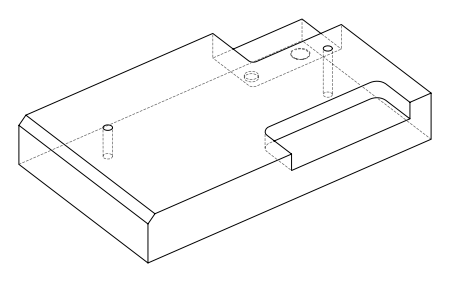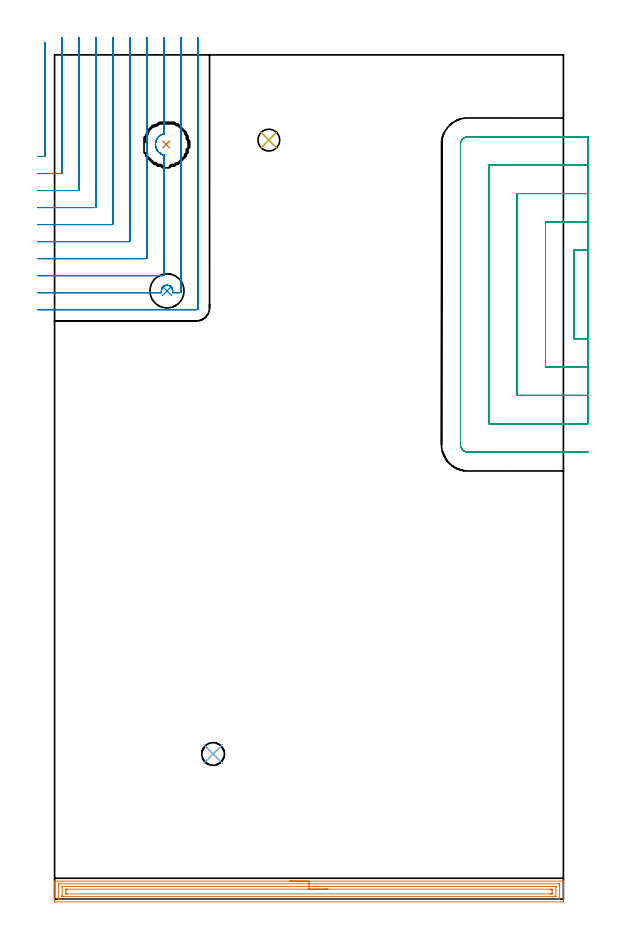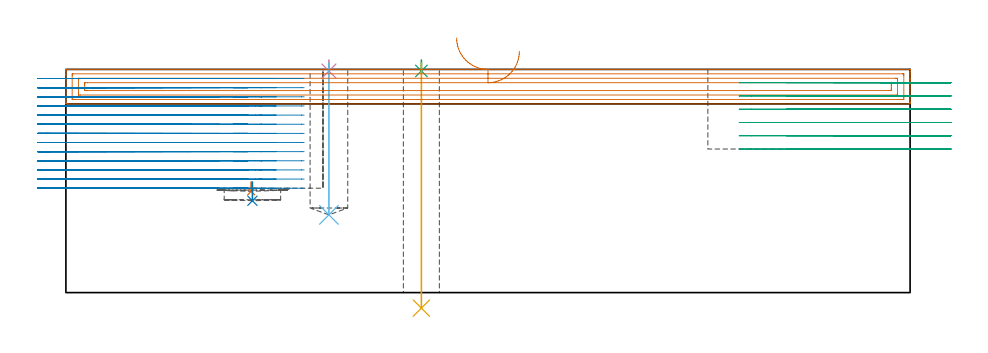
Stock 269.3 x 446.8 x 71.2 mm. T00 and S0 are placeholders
(PLAN: 9 operations, 7 tool changes, 73.4 min)
(1 INDEXABLE_INSERT_DRILL_BLIND_HOLE_FROM_SOLID | STEP1POCKET | NXT0302_018 | 0.02 min | 16732 mm3)
(2 INDEXABLE_INSERT_DRILL_BLIND_HOLE_FROM_SOLID_1 | STEP1POCKET_1 | NXT0302_007 | 0.03 min | 10589 mm3)
(3 SPOT_DRILL | STEP1HOLE | NXT0321_9005460120000 | 0.03 min | 0 mm3)
(4 SPOT_DRILL_1 | STEP1POCKET_2 | NXT0321_9005460120000 | 0.03 min | 1 mm3)
(5 DRILL_THROUGH_HOLE_INTO_CENTER | STEP1HOLE | UGT0301_510 | 0.31 min | 7361 mm3)
(6 DRILL_BLIND_HOLE_INTO_CENTER | STEP1POCKET_2 | NXT0301_091 | 0.2 min | 5061 mm3)
(7 AREA_MILL | FG_CHAMFER_SURFACE | UGT0205_001 | 8.88 min | 16286 mm3)
(8 MILL_CORNER_NOTCH_RECTANGULAR | CORNER_NOTCH_RECTANGULAR | NXT0201_011 | Follow Part, ap 3, ae 75% | 42.38 min | 411166 mm3)
(9 MILL_SLOT | SLOT_PARTIAL_RECTANGULAR | UGT0201_136 | Follow Part, ap 5, ae 75% | 21.54 min | 303988 mm3)
(TOOL NXT0302_018 | Index. Insert Drill 23.5mm [880-D2350L25-03] | D23.5 PA176 FL71 Z2)
(TOOL NXT0302_007 | Index. Insert Drill 18mm [880-D1800L25-05] | D18 PA176 FL90 Z2)
(TOOL NXT0321_9005460120000 | NC Spot Drill, 142deg, 12mm, Carbide, Uncoated | D12 PA142 FL30 Z2)
(TOOL UGT0301_510 | Carbide Drill 11.5 mm | D11.5 PA118 FL94 Z2)
(TOOL NXT0301_091 | Carbide Drill 12mm [860.1-1200-036A1-MM 2214] | D12 PA140 FL55 Z2)
(TOOL UGT0205_001 | Chamfer Mill 20 x 3 x 45 deg. | D20 FL50 Z2)
(TOOL NXT0201_011 | ENDMILL 12mm [2P460-1200-NA 1630] | D12 FL38 Z6)
(TOOL UGT0201_136 | Carbide End Mill 20.0 | D20 FL30 Z4)
(OP 1 INDEXABLE_INSERT_DRILL_BLIND_HOLE_FROM_SOLID)
G17 G21 G94 G90
T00 M6
G54
G17 G0 G90 X59.1 Y399.4 S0 M3
G43 Z81.2 H1
G94 G81 G98 Z32.3 F250. R35.3
G80
M5
M2
(OP 2 INDEXABLE_INSERT_DRILL_BLIND_HOLE_FROM_SOLID_1)
G17 G21 G94 G90
T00 M6
G54
G17 G0 G90 X59.5 Y321.9 S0 M3
G43 Z81.2 H1
G94 G81 G98 Z29.3 F250. R35.3
G80
M5
M2
(OP 3 SPOT_DRILL)
G17 G21 G94 G90
T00 M6
G54
G17 G0 G90 X113.4 Y401.7 S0 M3
G43 Z81.2 H0
G94 G81 G98 Z70.705 F250. R74.2
G80
M5
M2
(OP 4 SPOT_DRILL_1)
G17 G21 G94 G90
T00 M6
G54
G17 G0 G90 X83.9 Y76.8 S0 M3
G43 Z81.2 H0
G94 G81 G98 Z70.684 F250. R74.2
G80
M5
M2
(OP 5 DRILL_THROUGH_HOLE_INTO_CENTER)
G17 G21 G94 G90
T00 M6
G54
G17 G0 G90 X113.4 Y401.7 S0 M3
G43 Z81.2 H0
G94 G73 G98 Z-4.955 F250. Q10.879 R73.2
G80
M5
M2
(OP 6 DRILL_BLIND_HOLE_INTO_CENTER)
G17 G21 G94 G90
T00 M6
G54
G17 G0 G90 X83.9 Y76.8 S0 M3
G43 Z81.2 H1
G94 G81 G98 Z24.8 F250. R73.2
G80
M5
M2
(OP 7 AREA_MILL)
G17 G21 G94 G90
T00 M6
G54
G17 G0 G90 X124.65 Y9.5 S1061 M3
G43 Z81.2 H0
G94 G1 X124.688 Z80.328 F250.
X124.802 Z79.463
X124.991 Z78.612
X125.253 Z77.78
X125.587 Z76.974
X125.99 Z76.2
X126.459 Z75.464
X126.99 Z74.772
X127.579 Z74.129
X128.222 Z73.54
X128.914 Z73.008
X129.65 Z72.54
X130.424 Z72.137
X131.23 Z71.803
X132.062 Z71.541
X132.914 Z71.352
X133.778 Z71.238
X134.65 Z71.2
X269.126
X269.29 Y9.497 Z71.188
X269.293 Y9.444 Z71.136
X269.3 Y9.037 Z70.736
Y8.707 Z70.406
Y8.013 Z69.708
Y6.774 Z68.471
Y6.229 Z67.924
Y5.61 Z67.305
Y-0.905 Z60.793
X269.298 Y-1.179 Z60.518
X269.29 Y-1.492 Z60.206
X268.977 Y-1.499 Z60.199
X0.621 Y-1.5 Z60.2
X0.03 Y-1.494 Z60.204
X0.007 Y-1.492 Z60.206
X0.003 Y-0.905 Z60.793
X0. Y-0.285 Z61.412
Y6.229 Z67.924
Y7.666 Z69.362
Y8.013 Z69.708
Y8.706 Z70.406
Y9.037 Z70.737
X0.007 Y9.444 Z71.136
X0.01 Y9.497 Z71.188
X0.174 Y9.5 Z71.2
X134.65
Y8.086 Z69.786
X266.966
X267.112 Y8.085 Z69.785
X267.209 Y8.082 Z69.782
X267.281 Y8.079 Z69.779
X267.29 Y8.069 Z69.769
X267.293 Y8.013 Z69.713
X267.299 Y7.607 Z69.307
Y0.473 Z62.173
X267.293 Y-0.013 Z61.687
X267.29 Y-0.062 Z61.638
X267.276 Y-0.079 Z61.621
X267.185 Y-0.082 Z61.618
X267.039 Y-0.085 Z61.615
X2.335 Y-0.086 Z61.614
X2.189 Y-0.085 Z61.615
X2.091 Y-0.082 Z61.618
X2.019 Y-0.079 Z61.621
X2.01 Y-0.069 Z61.631
X2.007 Y-0.013 Z61.687
X2.001 Y0.393 Z62.093
Y7.527 Z69.227
X2.007 Y8.013 Z69.713
X2.01 Y8.061 Z69.761
X2.024 Y8.079 Z69.779
X2.115 Y8.082 Z69.782
X2.261 Y8.085 Z69.785
X134.65 Y8.086 Z69.786
Y6.671 Z68.371
X264.663
X265.105 Y6.669 Z68.369
X265.252 Y6.666 Z68.366
X265.274 Y6.665 Z68.365
X265.29 Y6.654 Z68.354
X265.294 Y6.553 Z68.253
X265.298 Y6.424 Z68.124
X265.3 Y6.229 Z67.929
Y6.035 Z67.735
X265.299 Y1.578 Z63.278
X265.292 Y1.383 Z63.083
X265.289 Y1.335 Z63.035
X265.27 Y1.333 Z63.033
X265.216 Y1.331 Z63.031
X265.105 Y1.329 Z63.029
X4.637
X4.195 Y1.331 Z63.031
X4.048 Y1.334 Z63.034
X4.026 Y1.335 Z63.035
X4.01 Y1.346 Z63.046
X4.006 Y1.447 Z63.147
X4.002 Y1.576 Z63.276
X4. Y1.771 Z63.471
Y1.965 Z63.665
X4.001 Y6.422 Z68.122
X4.008 Y6.617 Z68.317
X4.011 Y6.665 Z68.365
X4.03 Y6.667 Z68.367
X4.084 Y6.669 Z68.369
X4.195 Y6.671 Z68.371
X134.65
Y5.257 Z66.957
X262.506
X263.248 Y5.251 Z66.951
X263.285
X263.29 Y5.209 Z66.909
X263.295 Y5.103 Z66.803
X263.298 Y4.89 Z66.59
X263.3 Y4.464 Z66.164
Y3.572 Z65.272
X263.298 Y3.117 Z64.817
X263.294 Y2.899 Z64.599
X263.29 Y2.791 Z64.491
X263.283 Y2.749 Z64.449
X263.233 Y2.748 Z64.448
X262.425 Y2.743 Z64.443
X262.344
X6.794
X6.053 Y2.749 Z64.449
X6.015
X6.01 Y2.791 Z64.491
X6.005 Y2.897 Z64.597
X6.002 Y3.11 Z64.81
X6. Y3.536 Z65.236
Y4.428 Z66.128
Y4.446 Z66.146
X6.002 Y4.883 Z66.583
X6.006 Y5.101 Z66.801
X6.01 Y5.209 Z66.909
X6.017 Y5.251 Z66.951
X6.067 Y5.252 Z66.952
X6.875 Y5.257 Z66.957
X6.956
X134.65
X135.522 Z66.995
X136.387 Z67.109
X137.238 Z67.298
X138.07 Z67.56
X138.876 Z67.894
X139.65 Z68.297
X140.386 Z68.766
X141.078 Z69.297
X141.721 Z69.886
X142.31 Z70.529
X142.842 Z71.222
X143.31 Z71.957
X143.713 Z72.731
X144.047 Z73.537
X144.309 Z74.369
X144.498 Z75.221
X144.612 Z76.086
X144.65 Z76.957
G0 Z81.2
M5
M2
(OP 8 MILL_CORNER_NOTCH_RECTANGULAR)
G17 G21 G94 G90
T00 M6
G54
G17 G0 G90 X-9. Y393. S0 M3
G43 Z81.2 H1
Z68.285
G94 G1 X-6. F250.
X-5.594 F500.
G3 X-5. Y393.594 R0.6
G1 Y450.117
Y453.117 F250.
G0 Z81.2
X-9. Y384.
Z68.285
G1 X-6.
X3.406 F500.
G3 X4. Y384.594 R0.6
G1 Y452.8
Y455.8 F250.
G0 Z81.2
X-9. Y375.
Z68.285
G1 X-6.
X12.406 F500.
G3 X13. Y375.594 R0.6
G1 Y452.8
Y455.8 F250.
G0 Z81.2
X-9. Y366.
Z68.285
G1 X-6.
X21.405 F500.
G3 X22. Y366.595 R0.6
G1 Y452.8
Y455.8 F250.
G0 Z81.2
X-9. Y357.
Z68.285
G1 X-6.
X30.405 F500.
G3 X31. Y357.595 R0.6
G1 Y452.8
Y455.8 F250.
G0 Z81.2
X-9. Y348.
Z68.285
G1 X-6.
X39.405 F500.
G3 X40. Y348.595 R0.6
G1 Y452.8
Y455.8 F250.
G0 Z81.2
X-9. Y339.
Z68.285
G1 X-6.
X48.404 F500.
G3 X49. Y339.596 R0.6
G1 Y452.8
Y455.8 F250.
G0 Z81.2
X-9. Y330.
Z68.285
G1 X-6.
X57.404 F500.
G3 X58. Y330.596 R0.6
G1 Y393.758
G2 X57.801 Y393.8 R5.81
X54.212 Y396.381 R5.848
X55.486 Y403.868 R5.752
G1 X56.037 Y404.264
G2 X58. Y405.033 R5.775
G1 Y452.8
Y455.8 F250.
G0 Z81.2
X-9. Y321.
Z68.285
G1 X-6.
X56.649 F500.
G2 X58.081 Y324.538 R3.003
X60.511 Y324.716 R3.054
X61.709 Y323.913 R2.948
G1 X61.998 Y323.555
G2 X62.11 Y323.367 R3.056
X62.35 Y321. R3.056
G1 X66.404
G3 X67. Y321.596 R0.6
G1 Y452.8
Y455.8 F250.
G0 Z81.2
X-9. Y312.
Z68.285
G1 X-6.
X75.1 F500.
G3 X76. Y312.9 R0.9
G1 Y452.8
Y455.8 F250.
G0 Z81.2
X-9. Y393.
Z65.369
G1 X-6.
X-5.594 F500.
G3 X-5. Y393.594 R0.6
G1 Y450.117
Y453.117 F250.
G0 Z81.2
X-9. Y384.
Z65.369
G1 X-6.
X3.406 F500.
G3 X4. Y384.594 R0.6
G1 Y452.8
Y455.8 F250.
G0 Z81.2
X-9. Y375.
Z65.369
G1 X-6.
X12.406 F500.
G3 X13. Y375.594 R0.6
G1 Y452.8
Y455.8 F250.
G0 Z81.2
X-9. Y366.
Z65.369
G1 X-6.
X21.405 F500.
G3 X22. Y366.595 R0.6
G1 Y452.8
Y455.8 F250.
G0 Z81.2
X-9. Y357.
Z65.369
G1 X-6.
X30.405 F500.
G3 X31. Y357.595 R0.6
G1 Y452.8
Y455.8 F250.
G0 Z81.2
X-9. Y348.
Z65.369
G1 X-6.
X39.405 F500.
G3 X40. Y348.595 R0.6
G1 Y452.8
Y455.8 F250.
G0 Z81.2
X-9. Y339.
Z65.369
G1 X-6.
X48.404 F500.
G3 X49. Y339.596 R0.6
G1 Y452.8
Y455.8 F250.
G0 Z81.2
X-9. Y330.
Z65.369
G1 X-6.
X57.404 F500.
G3 X58. Y330.596 R0.6
G1 Y393.758
G2 X57.801 Y393.8 R5.81
X54.212 Y396.381 R5.848
X55.486 Y403.868 R5.752
G1 X56.037 Y404.264
G2 X58. Y405.033 R5.775
G1 Y452.8
Y455.8 F250.
G0 Z81.2
X-9. Y321.
Z65.369
G1 X-6.
X56.649 F500.
G2 X58.081 Y324.538 R3.003
X60.511 Y324.716 R3.054
X61.709 Y323.913 R2.948
G1 X61.998 Y323.555
G2 X62.35 Y321. R3.056
G1 X66.404
G3 X67. Y321.596 R0.6
G1 Y452.8
Y455.8 F250.
G0 Z81.2
X-9. Y312.
Z65.369
G1 X-6.
X75.1 F500.
G3 X76. Y312.9 R0.9
G1 Y452.8
Y455.8 F250.
G0 Z81.2
X-9. Y393.
Z62.454
G1 X-6.
X-5.594 F500.
G3 X-5. Y393.594 R0.6
G1 Y450.117
Y453.117 F250.
G0 Z81.2
X-9. Y384.
Z62.454
G1 X-6.
X3.406 F500.
G3 X4. Y384.594 R0.6
G1 Y452.8
Y455.8 F250.
G0 Z81.2
X-9. Y375.
Z62.454
G1 X-6.
X12.406 F500.
G3 X13. Y375.594 R0.6
G1 Y452.8
Y455.8 F250.
G0 Z81.2
X-9. Y366.
Z62.454
G1 X-6.
X21.405 F500.
G3 X22. Y366.595 R0.6
G1 Y452.8
Y455.8 F250.
G0 Z81.2
X-9. Y357.
Z62.454
G1 X-6.
X30.405 F500.
G3 X31. Y357.595 R0.6
G1 Y452.8
Y455.8 F250.
G0 Z81.2
X-9. Y348.
Z62.454
G1 X-6.
X39.405 F500.
G3 X40. Y348.595 R0.6
G1 Y452.8
Y455.8 F250.
G0 Z81.2
X-9. Y339.
Z62.454
G1 X-6.
X48.404 F500.
G3 X49. Y339.596 R0.6
G1 Y452.8
Y455.8 F250.
G0 Z81.2
X-9. Y330.
Z62.454
G1 X-6.
X57.404 F500.
G3 X58. Y330.596 R0.6
G1 Y393.758
G2 X57.801 Y393.8 R5.81
X54.212 Y396.381 R5.848
X55.486 Y403.868 R5.752
G1 X56.037 Y404.264
G2 X58. Y405.033 R5.775
G1 Y452.8
Y455.8 F250.
G0 Z81.2
X-9. Y321.
Z62.454
G1 X-6.
X56.649 F500.
G2 X58.081 Y324.538 R3.002
X60.511 Y324.716 R3.054
X61.709 Y323.913 R2.948
G1 X61.998 Y323.555
G2 X62.35 Y321. R3.056
G1 X66.404
G3 X67. Y321.596 R0.6
G1 Y452.8
Y455.8 F250.
G0 Z81.2
X-9. Y312.
Z62.454
G1 X-6.
X75.1 F500.
G3 X76. Y312.9 R0.9
G1 Y452.8
Y455.8 F250.
G0 Z81.2
X-9. Y393.
Z59.538
G1 X-6.
X-5.594 F500.
G3 X-5. Y393.594 R0.6
G1 Y450.117
Y453.117 F250.
G0 Z81.2
X-9. Y384.
Z59.538
G1 X-6.
X3.406 F500.
G3 X4. Y384.594 R0.6
G1 Y452.8
Y455.8 F250.
G0 Z81.2
X-9. Y375.
Z59.538
G1 X-6.
X12.406 F500.
G3 X13. Y375.594 R0.6
G1 Y452.8
Y455.8 F250.
G0 Z81.2
X-9. Y366.
Z59.538
G1 X-6.
X21.405 F500.
G3 X22. Y366.595 R0.6
G1 Y452.8
Y455.8 F250.
G0 Z81.2
X-9. Y357.
Z59.538
G1 X-6.
X30.405 F500.
G3 X31. Y357.595 R0.6
G1 Y452.8
Y455.8 F250.
G0 Z81.2
X-9. Y348.
Z59.538
G1 X-6.
X39.405 F500.
G3 X40. Y348.595 R0.6
G1 Y452.8
Y455.8 F250.
G0 Z81.2
X-9. Y339.
Z59.538
G1 X-6.
X48.404 F500.
G3 X49. Y339.596 R0.6
G1 Y452.8
Y455.8 F250.
G0 Z81.2
X-9. Y330.
Z59.538
G1 X-6.
X57.404 F500.
G3 X58. Y330.596 R0.6
G1 Y393.758
G2 X57.801 Y393.8 R5.81
X54.212 Y396.381 R5.848
X55.486 Y403.868 R5.752
G1 X56.037 Y404.264
G2 X58. Y405.033 R5.775
G1 Y452.8
Y455.8 F250.
G0 Z81.2
X-9. Y321.
Z59.538
G1 X-6.
X56.649 F500.
G2 X58.081 Y324.538 R3.002
X60.511 Y324.716 R3.054
X61.71 Y323.911 R2.961
G1 X61.998 Y323.555
G2 X62.35 Y321. R3.056
G1 X66.404
G3 X67. Y321.596 R0.6
G1 Y452.8
Y455.8 F250.
G0 Z81.2
X-9. Y312.
Z59.538
G1 X-6.
X75.1 F500.
G3 X76. Y312.9 R0.9
G1 Y452.8
Y455.8 F250.
G0 Z81.2
X-9. Y393.
Z56.623
G1 X-6.
X-5.594 F500.
G3 X-5. Y393.594 R0.6
G1 Y450.117
Y453.117 F250.
G0 Z81.2
X-9. Y384.
Z56.623
G1 X-6.
X3.406 F500.
G3 X4. Y384.594 R0.6
G1 Y452.8
Y455.8 F250.
G0 Z81.2
X-9. Y375.
Z56.623
G1 X-6.
X12.406 F500.
G3 X13. Y375.594 R0.6
G1 Y452.8
Y455.8 F250.
G0 Z81.2
X-9. Y366.
Z56.623
G1 X-6.
X21.405 F500.
G3 X22. Y366.595 R0.6
G1 Y452.8
Y455.8 F250.
G0 Z81.2
X-9. Y357.
Z56.623
G1 X-6.
X30.405 F500.
G3 X31. Y357.595 R0.6
G1 Y452.8
Y455.8 F250.
G0 Z81.2
X-9. Y348.
Z56.623
G1 X-6.
X39.405 F500.
G3 X40. Y348.595 R0.6
G1 Y452.8
Y455.8 F250.
G0 Z81.2
X-9. Y339.
Z56.623
G1 X-6.
X48.404 F500.
G3 X49. Y339.596 R0.6
G1 Y452.8
Y455.8 F250.
G0 Z81.2
X-9. Y330.
Z56.623
G1 X-6.
X57.404 F500.
G3 X58. Y330.596 R0.6
G1 Y393.76
X57.868 Y393.785
X57.816 Y393.797
G2 X54.21 Y396.383 R5.847
X53.663 Y397.545 R5.751
X54.936 Y403.36 R5.752
X55.485 Y403.867 R5.751
G1 X56.044 Y404.267
G2 X56.504 Y404.525 R5.769
X58. Y405.033 R5.775
G1 Y452.8
Y455.8 F250.
G0 Z81.2
X-9. Y321.
Z56.623
G1 X-6.
X56.649 F500.
G2 X58.081 Y324.538 R3.003
X60.511 Y324.716 R3.054
X61.71 Y323.911 R2.961
G1 X61.998 Y323.555
G2 X62.35 Y321. R3.056
G1 X66.404
G3 X67. Y321.596 R0.6
G1 Y452.8
Y455.8 F250.
G0 Z81.2
X-9. Y312.
Z56.623
G1 X-6.
X75.1 F500.
G3 X76. Y312.9 R0.9
G1 Y452.8
Y455.8 F250.
G0 Z81.2
X-9. Y393.
Z53.708
G1 X-6.
X-5.594 F500.
G3 X-5. Y393.594 R0.6
G1 Y450.117
Y453.117 F250.
G0 Z81.2
X-9. Y384.
Z53.708
G1 X-6.
X3.406 F500.
G3 X4. Y384.594 R0.6
G1 Y452.8
Y455.8 F250.
G0 Z81.2
X-9. Y375.
Z53.708
G1 X-6.
X12.406 F500.
G3 X13. Y375.594 R0.6
G1 Y452.8
Y455.8 F250.
G0 Z81.2
X-9. Y366.
Z53.708
G1 X-6.
X21.405 F500.
G3 X22. Y366.595 R0.6
G1 Y452.8
Y455.8 F250.
G0 Z81.2
X-9. Y357.
Z53.708
G1 X-6.
X30.405 F500.
G3 X31. Y357.595 R0.6
G1 Y452.8
Y455.8 F250.
G0 Z81.2
X-9. Y348.
Z53.708
G1 X-6.
X39.405 F500.
G3 X40. Y348.595 R0.6
G1 Y452.8
Y455.8 F250.
G0 Z81.2
X-9. Y339.
Z53.708
G1 X-6.
X48.404 F500.
G3 X49. Y339.596 R0.6
G1 Y452.8
Y455.8 F250.
G0 Z81.2
X-9. Y330.
Z53.708
G1 X-6.
X57.404 F500.
G3 X58. Y330.596 R0.6
G1 Y393.76
X57.868 Y393.785
X57.816 Y393.797
G2 X54.21 Y396.383 R5.847
X53.663 Y397.545 R5.751
X54.936 Y403.36 R5.752
X55.485 Y403.867 R5.751
G1 X56.044 Y404.267
G2 X56.504 Y404.525 R5.769
X58. Y405.033 R5.775
G1 Y452.8
Y455.8 F250.
G0 Z81.2
X-9. Y321.
Z53.708
G1 X-6.
X56.649 F500.
G2 X58.081 Y324.538 R3.003
X60.511 Y324.716 R3.054
X61.709 Y323.913 R2.948
G1 X61.998 Y323.555
G2 X62.35 Y321. R3.056
G1 X66.404
G3 X67. Y321.596 R0.6
G1 Y452.8
Y455.8 F250.
G0 Z81.2
X-9. Y312.
Z53.708
G1 X-6.
X75.1 F500.
G3 X76. Y312.9 R0.9
G1 Y452.8
Y455.8 F250.
G0 Z81.2
X-9. Y393.
Z50.792
G1 X-6.
X-5.594 F500.
G3 X-5. Y393.594 R0.6
G1 Y450.117
Y453.117 F250.
G0 Z81.2
X-9. Y384.
Z50.792
G1 X-6.
X3.406 F500.
G3 X4. Y384.594 R0.6
G1 Y452.8
Y455.8 F250.
G0 Z81.2
X-9. Y375.
Z50.792
G1 X-6.
X12.406 F500.
G3 X13. Y375.594 R0.6
G1 Y452.8
Y455.8 F250.
G0 Z81.2
X-9. Y366.
Z50.792
G1 X-6.
X21.405 F500.
G3 X22. Y366.595 R0.6
G1 Y452.8
Y455.8 F250.
G0 Z81.2
X-9. Y357.
Z50.792
G1 X-6.
X30.405 F500.
G3 X31. Y357.595 R0.6
G1 Y452.8
Y455.8 F250.
G0 Z81.2
X-9. Y348.
Z50.792
G1 X-6.
X39.405 F500.
G3 X40. Y348.595 R0.6
G1 Y452.8
Y455.8 F250.
G0 Z81.2
X-9. Y339.
Z50.792
G1 X-6.
X48.404 F500.
G3 X49. Y339.596 R0.6
G1 Y452.8
Y455.8 F250.
G0 Z81.2
X-9. Y330.
Z50.792
G1 X-6.
X57.404 F500.
G3 X58. Y330.596 R0.6
G1 Y393.758
G2 X57.801 Y393.8 R5.81
X54.212 Y396.381 R5.848
X55.486 Y403.868 R5.752
G1 X56.037 Y404.264
G2 X58. Y405.033 R5.775
G1 Y452.8
Y455.8 F250.
G0 Z81.2
X-9. Y321.
Z50.792
G1 X-6.
X56.649 F500.
G2 X58.081 Y324.538 R3.002
X60.511 Y324.716 R3.054
X61.709 Y323.913 R2.948
G1 X61.998 Y323.555
G2 X62.35 Y321. R3.056
G1 X66.404
G3 X67. Y321.596 R0.6
G1 Y452.8
Y455.8 F250.
G0 Z81.2
X-9. Y312.
Z50.792
G1 X-6.
X75.1 F500.
G3 X76. Y312.9 R0.9
G1 Y452.8
Y455.8 F250.
G0 Z81.2
X-9. Y393.
Z47.877
G1 X-6.
X-5.594 F500.
G3 X-5. Y393.594 R0.6
G1 Y450.117
Y453.117 F250.
G0 Z81.2
X-9. Y384.
Z47.877
G1 X-6.
X3.406 F500.
G3 X4. Y384.594 R0.6
G1 Y452.8
Y455.8 F250.
G0 Z81.2
X-9. Y375.
Z47.877
G1 X-6.
X12.406 F500.
G3 X13. Y375.594 R0.6
G1 Y452.8
Y455.8 F250.
G0 Z81.2
X-9. Y366.
Z47.877
G1 X-6.
X21.405 F500.
G3 X22. Y366.595 R0.6
G1 Y452.8
Y455.8 F250.
G0 Z81.2
X-9. Y357.
Z47.877
G1 X-6.
X30.405 F500.
G3 X31. Y357.595 R0.6
G1 Y452.8
Y455.8 F250.
G0 Z81.2
X-9. Y348.
Z47.877
G1 X-6.
X39.405 F500.
G3 X40. Y348.595 R0.6
G1 Y452.8
Y455.8 F250.
G0 Z81.2
X-9. Y339.
Z47.877
G1 X-6.
X48.404 F500.
G3 X49. Y339.596 R0.6
G1 Y452.8
Y455.8 F250.
G0 Z81.2
X-9. Y330.
Z47.877
G1 X-6.
X57.404 F500.
G3 X58. Y330.596 R0.6
G1 Y393.758
G2 X57.801 Y393.8 R5.81
X54.212 Y396.381 R5.848
X55.486 Y403.868 R5.752
G1 X56.037 Y404.264
G2 X58. Y405.033 R5.775
G1 Y452.8
Y455.8 F250.
G0 Z81.2
X-9. Y321.
Z47.877
G1 X-6.
X56.649 F500.
G2 X58.081 Y324.538 R3.002
X60.511 Y324.716 R3.054
X61.709 Y323.913 R2.948
G1 X61.998 Y323.555
G2 X62.35 Y321. R3.056
G1 X66.404
G3 X67. Y321.596 R0.6
G1 Y452.8
Y455.8 F250.
G0 Z81.2
X-9. Y312.
Z47.877
G1 X-6.
X75.1 F500.
G3 X76. Y312.9 R0.9
G1 Y452.8
Y455.8 F250.
G0 Z81.2
X-9. Y393.
Z44.962
G1 X-6.
X-5.594 F500.
G3 X-5. Y393.594 R0.6
G1 Y450.117
Y453.117 F250.
G0 Z81.2
X-9. Y384.
Z44.962
G1 X-6.
X3.406 F500.
G3 X4. Y384.594 R0.6
G1 Y452.8
Y455.8 F250.
G0 Z81.2
X-9. Y375.
Z44.962
G1 X-6.
X12.406 F500.
G3 X13. Y375.594 R0.6
G1 Y452.8
Y455.8 F250.
G0 Z81.2
X-9. Y366.
Z44.962
G1 X-6.
X21.405 F500.
G3 X22. Y366.595 R0.6
G1 Y452.8
Y455.8 F250.
G0 Z81.2
X-9. Y357.
Z44.962
G1 X-6.
X30.405 F500.
G3 X31. Y357.595 R0.6
G1 Y452.8
Y455.8 F250.
G0 Z81.2
X-9. Y348.
Z44.962
G1 X-6.
X39.405 F500.
G3 X40. Y348.595 R0.6
G1 Y452.8
Y455.8 F250.
G0 Z81.2
X-9. Y339.
Z44.962
G1 X-6.
X48.404 F500.
G3 X49. Y339.596 R0.6
G1 Y452.8
Y455.8 F250.
G0 Z81.2
X-9. Y330.
Z44.962
G1 X-6.
X57.404 F500.
G3 X58. Y330.596 R0.6
G1 Y393.758
G2 X57.801 Y393.8 R5.81
X54.212 Y396.381 R5.848
X55.486 Y403.868 R5.752
G1 X56.037 Y404.264
G2 X58. Y405.033 R5.775
G1 Y452.8
Y455.8 F250.
G0 Z81.2
X-9. Y321.
Z44.962
G1 X-6.
X56.649 F500.
G2 X58.081 Y324.538 R3.002
X60.511 Y324.716 R3.054
X61.71 Y323.912 R2.959
G1 X61.998 Y323.555
G2 X62.35 Y321. R3.056
G1 X66.404
G3 X67. Y321.596 R0.6
G1 Y452.8
Y455.8 F250.
G0 Z81.2
X-9. Y312.
Z44.962
G1 X-6.
X75.1 F500.
G3 X76. Y312.9 R0.9
G1 Y452.8
Y455.8 F250.
G0 Z81.2
X-9. Y393.
Z42.046
G1 X-6.
X-5.594 F500.
G3 X-5. Y393.594 R0.6
G1 Y450.117
Y453.117 F250.
G0 Z81.2
X-9. Y384.
Z42.046
G1 X-6.
X3.406 F500.
G3 X4. Y384.594 R0.6
G1 Y452.8
Y455.8 F250.
G0 Z81.2
X-9. Y375.
Z42.046
G1 X-6.
X12.406 F500.
G3 X13. Y375.594 R0.6
G1 Y452.8
Y455.8 F250.
G0 Z81.2
X-9. Y366.
Z42.046
G1 X-6.
X21.405 F500.
G3 X22. Y366.595 R0.6
G1 Y452.8
Y455.8 F250.
G0 Z81.2
X-9. Y357.
Z42.046
G1 X-6.
X30.405 F500.
G3 X31. Y357.595 R0.6
G1 Y452.8
Y455.8 F250.
G0 Z81.2
X-9. Y348.
Z42.046
G1 X-6.
X39.405 F500.
G3 X40. Y348.595 R0.6
G1 Y452.8
Y455.8 F250.
G0 Z81.2
X-9. Y339.
Z42.046
G1 X-6.
X48.404 F500.
G3 X49. Y339.596 R0.6
G1 Y452.8
Y455.8 F250.
G0 Z81.2
X-9. Y330.
Z42.046
G1 X-6.
X57.404 F500.
G3 X58. Y330.596 R0.6
G1 Y393.759
G2 X57.292 Y393.947 R5.759
X54.881 Y395.508 R5.848
X53.474 Y400.558 R5.759
X54.408 Y402.715 R5.752
X55.512 Y403.887 R5.747
G1 X56. Y404.237
G2 X56.567 Y404.556 R5.747
X58. Y405.033 R5.775
G1 Y452.8
Y455.8 F250.
G0 Z81.2
X-9. Y321.
Z42.046
G1 X-6.
X56.649 F500.
G2 X58.081 Y324.538 R3.002
X60.511 Y324.716 R3.054
X61.71 Y323.912 R2.959
G1 X61.998 Y323.555
G2 X62.35 Y321. R3.056
G1 X66.404
G3 X67. Y321.596 R0.6
G1 Y452.8
Y455.8 F250.
G0 Z81.2
X-9. Y312.
Z42.046
G1 X-6.
X75.1 F500.
G3 X76. Y312.9 R0.9
G1 Y452.8
Y455.8 F250.
G0 Z81.2
X-9. Y393.
Z39.131
G1 X-6.
X-5.594 F500.
G3 X-5. Y393.594 R0.6
G1 Y450.117
Y453.117 F250.
G0 Z81.2
X-9. Y384.
Z39.131
G1 X-6.
X3.406 F500.
G3 X4. Y384.594 R0.6
G1 Y452.8
Y455.8 F250.
G0 Z81.2
X-9. Y375.
Z39.131
G1 X-6.
X12.406 F500.
G3 X13. Y375.594 R0.6
G1 Y452.8
Y455.8 F250.
G0 Z81.2
X-9. Y366.
Z39.131
G1 X-6.
X21.405 F500.
G3 X22. Y366.595 R0.6
G1 Y452.8
Y455.8 F250.
G0 Z81.2
X-9. Y357.
Z39.131
G1 X-6.
X30.405 F500.
G3 X31. Y357.595 R0.6
G1 Y452.8
Y455.8 F250.
G0 Z81.2
X-9. Y348.
Z39.131
G1 X-6.
X39.405 F500.
G3 X40. Y348.595 R0.6
G1 Y452.8
Y455.8 F250.
G0 Z81.2
X-9. Y339.
Z39.131
G1 X-6.
X48.404 F500.
G3 X49. Y339.596 R0.6
G1 Y452.8
Y455.8 F250.
G0 Z81.2
X-9. Y330.
Z39.131
G1 X-6.
X57.404 F500.
G3 X58. Y330.596 R0.6
G1 Y393.759
G2 X53.654 Y401.234 R5.759
X58. Y405.038 R5.747
G1 Y452.8
Y455.8 F250.
G0 Z81.2
X-9. Y321.
Z39.131
G1 X-6.
X56.649 F500.
G2 X58.081 Y324.538 R3.002
X60.511 Y324.716 R3.054
X61.71 Y323.912 R2.957
G1 X61.998 Y323.555
G2 X62.35 Y321. R3.056
G1 X66.404
G3 X67. Y321.596 R0.6
G1 Y452.8
Y455.8 F250.
G0 Z81.2
X-9. Y312.
Z39.131
G1 X-6.
X75.1 F500.
G3 X76. Y312.9 R0.9
G1 Y452.8
Y455.8 F250.
G0 Z81.2
X-9. Y393.
Z36.215
G1 X-6.
X-5.594 F500.
G3 X-5. Y393.594 R0.6
G1 Y450.117
Y453.117 F250.
G0 Z81.2
X-9. Y384.
Z36.215
G1 X-6.
X3.406 F500.
G3 X4. Y384.594 R0.6
G1 Y452.8
Y455.8 F250.
G0 Z81.2
X-9. Y375.
Z36.215
G1 X-6.
X12.406 F500.
G3 X13. Y375.594 R0.6
G1 Y452.8
Y455.8 F250.
G0 Z81.2
X-9. Y366.
Z36.215
G1 X-6.
X21.405 F500.
G3 X22. Y366.595 R0.6
G1 Y452.8
Y455.8 F250.
G0 Z81.2
X-9. Y357.
Z36.215
G1 X-6.
X30.405 F500.
G3 X31. Y357.595 R0.6
G1 Y452.8
Y455.8 F250.
G0 Z81.2
X-9. Y348.
Z36.215
G1 X-6.
X39.405 F500.
G3 X40. Y348.595 R0.6
G1 Y452.8
Y455.8 F250.
G0 Z81.2
X-9. Y339.
Z36.215
G1 X-6.
X48.404 F500.
G3 X49. Y339.596 R0.6
G1 Y452.8
Y455.8 F250.
G0 Z81.2
X-9. Y330.
Z36.215
G1 X-6.
X57.404 F500.
G3 X58. Y330.596 R0.6
G1 Y393.759
G2 X53.654 Y401.234 R5.759
X58. Y405.038 R5.747
G1 Y452.8
Y455.8 F250.
G0 Z81.2
X-9. Y321.
Z36.215
G1 X-6.
X56.649 F500.
G2 X58.081 Y324.538 R3.002
X60.511 Y324.716 R3.054
X61.709 Y323.913 R2.948
G1 X61.998 Y323.555
G2 X62.35 Y321. R3.056
G1 X66.404
G3 X67. Y321.596 R0.6
G1 Y452.8
Y455.8 F250.
G0 Z81.2
X-9. Y312.
Z36.215
G1 X-6.
X75.1 F500.
G3 X76. Y312.9 R0.9
G1 Y452.8
Y455.8 F250.
G0 Z81.2
X-9. Y393.
Z33.3
G1 X-6.
X-5.594 F500.
G3 X-5. Y393.594 R0.6
G1 Y450.117
Y453.117 F250.
G0 Z81.2
X-9. Y384.
Z33.3
G1 X-6.
X3.406 F500.
G3 X4. Y384.594 R0.6
G1 Y452.8
Y455.8 F250.
G0 Z81.2
X-9. Y375.
Z33.3
G1 X-6.
X12.406 F500.
G3 X13. Y375.594 R0.6
G1 Y452.8
Y455.8 F250.
G0 Z81.2
X-9. Y366.
Z33.3
G1 X-6.
X21.405 F500.
G3 X22. Y366.595 R0.6
G1 Y452.8
Y455.8 F250.
G0 Z81.2
X-9. Y357.
Z33.3
G1 X-6.
X30.405 F500.
G3 X31. Y357.595 R0.6
G1 Y452.8
Y455.8 F250.
G0 Z81.2
X-9. Y348.
Z33.3
G1 X-6.
X39.405 F500.
G3 X40. Y348.595 R0.6
G1 Y452.8
Y455.8 F250.
G0 Z81.2
X-9. Y339.
Z33.3
G1 X-6.
X48.404 F500.
G3 X49. Y339.596 R0.6
G1 Y452.8
Y455.8 F250.
G0 Z81.2
X-9. Y330.
Z33.3
G1 X-6.
X57.404 F500.
G3 X58. Y330.596 R0.6
G1 Y393.759
G2 X57.292 Y393.947 R5.759
X54.034 Y402.11 R5.757
G1 X54.216 Y402.426
X54.259 Y402.494
X54.619 Y402.996
X54.654 Y403.039
X54.985 Y403.409
X55.094 Y403.518
X55.458 Y403.843
X55.51 Y403.885
X56.009 Y404.242
G2 X56.573 Y404.559 R5.747
X58. Y405.034 R5.77
G1 Y452.8
Y455.8 F250.
G0 Z81.2
X-9. Y321.
Z33.3
G1 X-6.
X56.649 F500.
G2 X58.081 Y324.538 R3.002
X60.511 Y324.716 R3.054
X61.709 Y323.913 R2.948
G1 X61.998 Y323.555
G2 X62.35 Y321. R3.056
G1 X66.404
G3 X67. Y321.596 R0.6
G1 Y452.8
Y455.8 F250.
G0 Z81.2
X-9. Y312.
Z33.3
G1 X-6.
X75.1 F500.
G3 X76. Y312.9 R0.9
G1 Y452.8
Y455.8 F250.
G0 Z81.2
M5
M2
(OP 9 MILL_SLOT)
G17 G21 G94 G90
T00 M6
G54
G17 G0 G90 X282.3 Y343.4 S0 M3
G43 Z81.2 H0
Z66.967
G94 G1 X279.3 F250.
X274.8 F500.
Y296.6
X279.3
X282.3 F250.
Y358.4
X279.3
X259.8 F500.
Y281.6
X279.3
X282.3 F250.
Y373.4
X279.3
X244.8 F500.
Y266.6
X279.3
X282.3 F250.
Y388.4
X279.3
X229.8 F500.
Y251.6
X279.3
X282.3 F250.
Y403.4
X279.3
X218.7 F500.
G3 X214.8 Y399.5 R3.9
G1 Y240.5
G3 X218.7 Y236.6 R3.9
G1 X279.3
X282.3 F250.
G0 Y343.4 Z62.733
G1 X279.3
X274.8 F500.
Y296.6
X279.3
X282.3 F250.
Y358.4
X279.3
X259.8 F500.
Y281.6
X279.3
X282.3 F250.
Y373.4
X279.3
X244.8 F500.
Y266.6
X279.3
X282.3 F250.
Y388.4
X279.3
X229.8 F500.
Y251.6
X279.3
X282.3 F250.
Y403.4
X279.3
X218.7 F500.
G3 X214.8 Y399.5 R3.9
G1 Y240.5
G3 X218.7 Y236.6 R3.9
G1 X279.3
X282.3 F250.
G0 Y343.4 Z58.5
G1 X279.3
X274.8 F500.
Y296.6
X279.3
X282.3 F250.
Y358.4
X279.3
X259.8 F500.
Y281.6
X279.3
X282.3 F250.
Y373.4
X279.3
X244.8 F500.
Y266.6
X279.3
X282.3 F250.
Y388.4
X279.3
X229.8 F500.
Y251.6
X279.3
X282.3 F250.
Y403.4
X279.3
X218.7 F500.
G3 X214.8 Y399.5 R3.9
G1 Y240.5
G3 X218.7 Y236.6 R3.9
G1 X279.3
X282.3 F250.
G0 Y343.4 Z54.267
G1 X279.3
X274.8 F500.
Y296.6
X279.3
X282.3 F250.
Y358.4
X279.3
X259.8 F500.
Y281.6
X279.3
X282.3 F250.
Y373.4
X279.3
X244.8 F500.
Y266.6
X279.3
X282.3 F250.
Y388.4
X279.3
X229.8 F500.
Y251.6
X279.3
X282.3 F250.
Y403.4
X279.3
X218.7 F500.
G3 X214.8 Y399.5 R3.9
G1 Y240.5
G3 X218.7 Y236.6 R3.9
G1 X279.3
X282.3 F250.
G0 Y343.4 Z50.033
G1 X279.3
X274.8 F500.
Y296.6
X279.3
X282.3 F250.
Y358.4
X279.3
X259.8 F500.
Y281.6
X279.3
X282.3 F250.
Y373.4
X279.3
X244.8 F500.
Y266.6
X279.3
X282.3 F250.
Y388.4
X279.3
X229.8 F500.
Y251.6
X279.3
X282.3 F250.
Y403.4
X279.3
X218.7 F500.
G3 X214.8 Y399.5 R3.9
G1 Y240.5
G3 X218.7 Y236.6 R3.9
G1 X279.3
X282.3 F250.
G0 Y343.4 Z45.8
G1 X279.3
X274.8 F500.
Y296.6
X279.3
X282.3 F250.
Y358.4
X279.3
X259.8 F500.
Y281.6
X279.3
X282.3 F250.
Y373.4
X279.3
X244.8 F500.
Y266.6
X279.3
X282.3 F250.
Y388.4
X279.3
X229.8 F500.
Y251.6
X279.3
X282.3 F250.
Y403.4
X279.3
X218.7 F500.
G3 X214.8 Y399.5 R3.9
G1 Y240.5
G3 X218.7 Y236.6 R3.9
G1 X279.3
X282.3 F250.
G0 Z81.2
M5
M2
